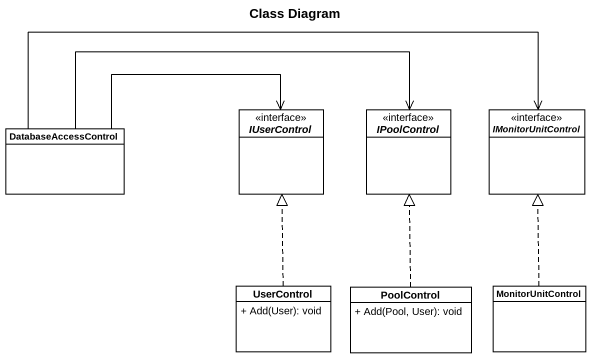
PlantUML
@startuml
title Class Diagram
hide circle
hide empty members
skinparam classAttributeIconSize 0
interface IUserControl <<interface>>
interface IPoolControl <<interface>>
interface IMonitorUnitControl <<interface>>
class DatabaseAccessControl
class UserControl {
  + Add(User): void
}
class PoolControl {
  + Add(Pool, User): void
}
class MonitorUnitControl
DatabaseAccessControl -right-> IUserControl
DatabaseAccessControl -right-> IPoolControl
DatabaseAccessControl -right-> IMonitorUnitControl
UserControl .up.|> IUserControl
PoolControl .up.|> IPoolControl
MonitorUnitControl .up.|> IMonitorUnitControl
@enduml
